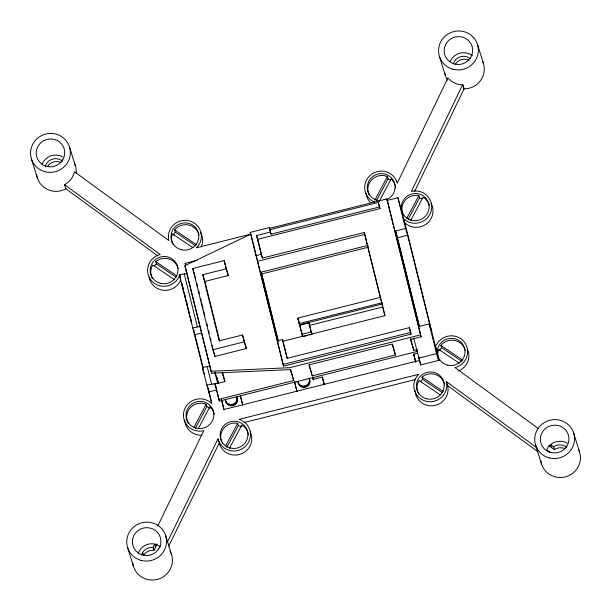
<?xml version="1.0" encoding="UTF-8"?>
<svg xmlns="http://www.w3.org/2000/svg" width="611" height="611" viewBox="0 0 611 611"><rect width="100%" height="100%" fill="white"/><g stroke="black" fill="none" stroke-linecap="round" stroke-linejoin="round"><path stroke-width="0.92" d="M413.685 338.089L420.704 364.904L438.645 360.406L435.635 346.613A16.535 16.107 -17.3 0 1 463.443 341.037A16.535 16.107 -17.3 0 1 454.996 367.593L538.314 428.54M450.36 61.49L451.239 59.534A14.29 13.923 -17.3 0 1 463.764 52.676L467.446 53.188A14.29 13.923 -17.3 0 1 472.372 55.639M549.541 452.4L549.732 451.972L546.746 449.818C549.236 443.311 557.087 439.951 563.686 441.722A14.29 13.923 -17.3 0 1 567.084 443.151M157.859 525.85L203.83 430.618A16.535 16.107 -17.3 0 1 183.987 411.157A16.535 16.107 -17.3 0 1 211.146 402.947L211.673 403.443L202.348 367.532L209.756 366.02M414.701 191.296L464.032 88.893A19.957 19.437 -17.3 0 0 482.003 78.2L482.575 77.039A19.957 19.437 -17.3 0 0 482.446 60.963M153.964 550.404L153.063 547.532L154.736 544.111L155.629 546.99L153.964 550.404L152.803 550.244A10.563 10.288 -17.3 0 0 143.547 555.315L142.653 552.436M155.629 546.99L157.08 544.019M167.399 542.056L217.982 438.866A16.535 16.107 -17.3 0 0 244.996 446.733A16.535 16.107 -17.3 0 0 239.711 419.604L239.008 419.383L418.703 374.299L418.184 374.826A16.535 16.107 -17.3 0 0 426.165 401.274A16.535 16.107 -17.3 0 0 446.351 381.562L536.794 447.687M168.667 546.158L219.257 442.967L217.982 438.866M193.725 427.7L206.174 404.299L206.877 406.559A13.938 13.579 -17.3 0 1 209.978 408.369M195.321 428.288L206.877 406.559M198.369 428.464L209.963 406.674A13.938 13.579 -17.3 0 1 214.24 414.296M225.612 445.984L237.648 423.362L238.351 425.623L226.765 447.412M229.4 448.367L241.849 424.966A13.938 13.579 -17.3 0 1 248.425 435.04M374.948 199.95L387.389 176.548L388.1 178.817A13.938 13.579 -17.3 0 1 390.467 180.092M376.536 200.545L388.1 178.817M379.148 201.554L391.177 178.931A13.938 13.579 -17.3 0 1 395.027 184.828M406.834 218.242L418.863 195.612L419.574 197.88L407.98 219.662M410.623 220.617L423.064 197.216A13.938 13.579 -17.3 0 1 429.334 205.54M565.236 448.734A10.563 10.288 -17.3 0 0 555.506 449.054L554.559 449.742L553.665 446.862L554.605 446.183A10.563 10.288 -17.3 0 1 566.626 447.328M157.63 255.772L65.881 188.83L64.583 184.766L68.806 181.673A19.957 19.437 -17.3 0 0 72.717 176.548L74.496 171.76L168.85 240.513A16.535 16.107 -17.3 0 1 189.036 220.8A16.535 16.107 -17.3 0 1 197.025 247.249L196.498 247.776L250.869 234.135M214.942 383.578L218.837 399.296L293.677 380.516L290.278 369.617L211.666 373.153L211.07 371.244L184.919 265.655L250.457 234.303M277.654 341.686L250.212 232.371L269.321 227.575L271.078 234.143L379.454 206.946L379.973 208.618L257.766 239.283L256.605 235.548L270.436 232.081L271.078 234.143M269.436 228.377L386.878 198.911L421.147 336.783L410.432 339.472L413.823 350.37L417.397 349.477M269.963 229.637L378.339 202.447L379.973 208.618M387.16 200.454L397.921 197.75L404.803 222.732L436.453 350.485M185.622 265.189L185.164 263.341L197.101 260.347M202.814 274.683L219.204 340.839L242.559 334.981L246.348 348.545L214.935 356.427L212.842 349.706L192.732 268.504L224.145 260.622L228.262 275.538L204.906 281.404L202.814 274.683L226.177 268.825L228.262 275.538M203.089 368.784L179.39 274.851L187.669 273.232M255.978 255.627L261.248 254.306L262.417 258.041L364.248 232.486L384.991 315.734M257.735 261.279L364.843 234.403M394.775 231.172L405.536 228.476L407.644 235.243L431.282 330.688L429.174 323.922L418.413 326.618M396.585 238.023L407.644 235.243M278.303 341.496L261.134 272.178L368.242 245.301M261.134 272.178L261.684 273.949L367.868 247.31M192.557 328.008L199.965 326.495M194.665 334.775L201.683 333.01M299.291 323.112L302.651 336.684L297.794 318.102L380.867 297.259M299.146 323.57L382.219 302.728M382.601 303.95L299.527 324.792L298.176 319.332M299.665 325.235L308.906 322.921L311.893 334.362L309.12 335.057M309.662 325.35L382.57 307.058M212.842 349.706L244.255 341.824L246.348 348.545M301.895 334.248L311.136 331.926L311.893 334.362M282.496 339.548L287.147 358.321L409.355 327.664L411.058 334.133L283.58 366.119L277.226 340.877L282.496 339.548L287.223 358.206M283.023 341.221L384.854 315.673L364.248 232.486M303.575 336.447L307.272 335.523M283.061 364.446L410.539 332.46L411.058 334.133M206.701 385.129L217.6 383.204L214.843 372.091M217.6 383.204L214.736 383.922L215.293 385.694M215.049 372.305L218.44 383.204L224.901 381.585L222.641 372.45M421.147 336.783L420.551 334.866L289.683 367.7L211.07 371.244M208.817 391.895L216.157 390.055M395.409 354.991L392.018 344.092L308.883 364.95L312.282 375.849L395.409 354.991L394.042 349.454M218.837 399.296L219.387 401.076L416.794 351.539M324.41 384.892L322.31 377.056L313.069 379.37L312.626 377.552M415.686 362.239L413.678 354.128L417.374 353.204M418.596 358.138L436.537 353.639L438.645 360.406M243.972 422.56L415.373 379.553M153.063 547.532L151.91 547.372A10.563 10.288 -17.3 0 0 141.538 554.918M461.924 361.399L441.585 347.667L440.875 345.406L462.779 360.192M459.037 363.056L438.645 349.293A13.938 13.579 -17.3 0 0 439.485 360.482M442.288 392.606L422.682 379.37L421.98 377.109L443.158 391.399M440.141 394.767L419.016 380.508A13.938 13.579 -17.3 0 0 417.909 392.514M195.688 245.92L175.349 232.195L174.639 229.935L196.551 244.713M192.801 247.585L172.409 233.822A13.938 13.579 -17.3 0 0 172.837 244.224M176.06 277.134L156.447 263.899L155.744 261.638L176.923 275.928M174.685 279.815L152.781 265.037A13.938 13.579 -17.3 0 0 152.437 278.647M553.665 446.862L550.587 444.648L551.481 447.519M548.808 445.595L554.559 449.742M64.583 184.766L160.204 254.482A16.535 16.107 -17.3 0 0 151.757 281.037A16.535 16.107 -17.3 0 0 179.565 275.454L179.802 274.767L180.65 278.188M446.351 381.562L447.626 385.663L538.054 451.812M160.563 546.822L155.683 544.241L152.002 543.729A14.29 13.923 -17.3 0 0 138.262 553.07M403.527 218.623L404.054 219.128A16.535 16.107 -17.3 0 0 431.213 210.917A16.535 16.107 -17.3 0 0 411.371 191.457L462.603 84.784A19.957 19.437 -17.3 0 1 458.724 84.371L457.463 84.074A19.957 19.437 -17.3 0 1 451.628 81.393L447.871 78.078L397.219 183.208A16.535 16.107 -17.3 0 0 370.61 174.99A16.535 16.107 -17.3 0 0 374.49 202.088M404.803 222.732L405.337 223.229A16.535 16.107 -17.3 0 0 425.791 224.413A16.535 16.107 -17.3 0 0 431.916 205.166M477.474 44.359L483.377 63.33M573.645 432.993L579.556 451.957M439.462 56.518L445.366 75.489M535.633 445.152L541.537 464.123M435.399 347.308L436.682 351.409M395.821 231.722L396.379 233.494M416.557 349.683L417.107 351.462M410.531 338.463L413.823 350.37M413.678 354.128L415.778 361.964M392.392 343.985L393.812 348.53M297.794 318.102L299.069 322.211M309.265 364.851L312.282 375.849M250.212 232.371L251.381 236.106M290.66 369.518L291.791 373.153M277.226 340.877L277.745 342.55M192.732 268.504L194.558 274.385M222.076 372.504L224.901 381.585M185.164 263.341L185.713 265.121M184.919 265.655L211.666 373.153M179.39 274.851L180.444 278.234M182.338 285.436L181.543 282.893L191.625 322.715M202.348 367.532L204.456 374.299M69.463 146.816L75.367 165.787M165.642 535.511L171.546 554.483M31.444 158.975L37.355 177.946M127.63 547.67L133.534 566.641M397.921 197.75L405.536 228.476M429.174 323.922L436.537 353.639M396.233 232.921L419.367 326.335M395.684 231.149L419.276 326.411M386.878 198.911L420.551 334.866M418.718 356.87L419.375 359.528M420.704 364.904L419.597 360.414L223.893 409.515L221.403 399.441M378.339 202.447L379.454 206.946M409.355 327.664L410.539 332.46M308.906 322.921L311.136 331.926M322.31 377.056L324.097 384.258M312.702 377.262L313.382 379.989M269.321 227.575L270.436 232.081M294.624 381.783L297.083 391.735M294.311 381.157L296.778 391.109M292.073 374.054L293.677 380.516M257.766 239.283L262.417 258.041M256.605 235.548L261.248 254.306M261.684 273.949L278.165 340.503M251.602 236.999L283.58 366.119M224.145 260.622L226.177 268.825M242.559 334.981L244.255 341.824M240.459 395.745L242.643 404.558M240.352 395.951L242.758 405.651M204.906 281.404L219.7 341.129M195.054 276.149L195.734 278.914M196.879 283.527L197.567 286.299M198.705 290.912L199.392 293.677M200.538 298.29L201.225 301.063M201.676 302.903L203.051 308.44M203.509 310.289L204.876 315.826M206.709 323.204L207.396 325.976M208.534 330.589L209.222 333.354M210.367 337.967L211.047 340.739M212.193 345.352L212.88 348.117M213.338 349.966L214.935 356.427M217.081 377.728L218.44 383.204M221.579 399.731L224.054 409.828M215.041 383.502L219.387 401.076M184.186 273.644L197.345 326.801M207.137 366.325L211.498 383.922M193.687 329.787L203.089 367.738M207.908 387.183L211.803 402.924M182.865 287.139L183.544 289.866M184.667 294.426L185.347 297.152M186.477 301.712L187.829 307.173M188.952 311.725L189.631 314.459M190.762 319.011L191.434 321.745M174.639 229.935A13.938 13.579 -17.3 0 1 198.98 234.93M309.258 378.736A5.973 5.82 -17.3 0 1 305.424 387.252A5.973 5.82 -17.3 0 1 298.061 381.547M309.12 378.293A5.973 5.82 -17.3 0 1 306.027 386.572A5.973 5.82 -17.3 0 1 298.092 382.616M309.372 378.721A5.973 5.82 -17.3 0 1 304.95 385.793A5.973 5.82 -17.3 0 1 297.771 381.592M403.191 214.835A13.938 13.579 -17.3 0 1 418.863 195.612M379.927 200.805A13.938 13.579 -17.3 0 1 368.723 181.36A13.938 13.579 -17.3 0 1 391.46 177.916A13.938 13.579 -17.3 0 1 386.183 199.858M395.271 185.683A13.938 13.579 -17.3 0 1 395.645 188.318M369.128 194.97A13.938 13.579 -17.3 0 1 387.389 176.548M200.66 232.654A16.535 16.107 -17.3 0 1 201.248 246.913M370.503 202.638A16.535 16.107 -17.3 0 1 366.05 193.282M173.455 235.258A13.938 13.579 -17.3 0 1 175.349 232.195M238.351 425.623A13.938 13.579 -17.3 0 1 241.757 426.799M155.744 261.638A13.938 13.579 -17.3 0 1 178.168 268.565M180.841 279.563A16.535 16.107 -17.3 0 1 163.87 290.317A16.535 16.107 -17.3 0 1 149.099 277.211M188.318 423.507A13.938 13.579 -17.3 0 1 187.913 422.713M187.554 421.903A13.938 13.579 -17.3 0 1 206.174 404.299M467.377 349.064A16.535 16.107 -17.3 0 1 458.334 371.037M431.007 203.264A16.535 16.107 -17.3 0 1 431.496 204.196M222.381 443.372A13.938 13.579 -17.3 0 1 221.976 442.578M221.617 441.768A13.938 13.579 -17.3 0 1 237.648 423.362M440.875 345.406A13.938 13.579 -17.3 0 1 465.215 350.401M236.862 397.165A5.973 5.82 -17.3 0 1 232.47 404.268A5.973 5.82 -17.3 0 1 225.276 400.075M421.98 377.109A13.938 13.579 -17.3 0 1 444.587 384.907M418.672 394.118A13.938 13.579 -17.3 0 1 418.26 393.324M420.223 382.02A13.938 13.579 -17.3 0 1 422.682 379.37M447.55 80.072A19.957 19.437 -17.3 0 1 444.755 73.022M74.435 163.42A19.957 19.437 -17.3 0 1 76.192 173.333M65.881 188.83A19.957 19.437 -17.3 0 1 36.561 174.219M447.626 385.663A16.535 16.107 -17.3 0 1 434.933 405.452A16.535 16.107 -17.3 0 1 415.327 392.682M415.182 391.643A16.535 16.107 -17.3 0 1 415.106 390.589M201.905 435.2A16.535 16.107 -17.3 0 1 184.98 422.071M184.828 421.032A16.535 16.107 -17.3 0 1 184.751 419.978M154.537 265.831A13.938 13.579 -17.3 0 1 156.447 263.899M439.691 350.729A13.938 13.579 -17.3 0 1 441.585 347.667M236.747 397.181A5.973 5.82 -17.3 0 1 232.913 405.696A5.973 5.82 -17.3 0 1 225.551 399.984M236.61 396.738A5.973 5.82 -17.3 0 1 232.776 405.253A5.973 5.82 -17.3 0 1 225.413 399.548M250.273 431.946A16.535 16.107 -17.3 0 1 240.726 454.11A16.535 16.107 -17.3 0 1 219.257 442.967M419.574 197.88A13.938 13.579 -17.3 0 1 422.155 198.674M578.617 449.597A19.957 19.437 -17.3 0 1 578.747 465.674L578.182 466.827A19.957 19.437 -17.3 0 1 556.812 477.229A19.957 19.437 -17.3 0 1 540.75 460.388M171.118 553.283A19.957 19.437 -17.3 0 1 170.744 568.192L170.179 569.353A19.957 19.437 -17.3 0 1 148.809 579.747A19.957 19.437 -17.3 0 1 132.747 562.914M170.026 550.985A19.957 19.437 -17.3 0 1 170.614 552.115M47.368 166.62A10.563 10.288 -17.3 0 1 61.054 162.557M455.31 64.254A10.563 10.288 -17.3 0 1 469.004 60.199M42.083 164.374A14.29 13.923 -17.3 0 1 52.118 155.477L55.822 155.034L59.496 155.545A14.29 13.923 -17.3 0 1 62.902 156.974M45.351 166.223A10.563 10.288 -17.3 0 1 62.444 161.151M453.301 63.857A10.563 10.288 -17.3 0 1 470.386 58.793M446.229 43.442L444.724 46.795A14.29 13.923 -17.3 0 0 448.069 60.306L450.964 62.551A14.29 13.923 -17.3 0 0 465.223 62.689L468.232 60.504L470.569 57.633A14.29 13.923 -17.3 0 0 462.428 37.095L458.754 36.584A14.29 13.923 -17.3 0 0 446.229 43.442M62.62 159.99L61.925 160.846A12.151 11.838 -17.3 0 1 54.853 166.001L53.799 166.413A14.29 13.923 -17.3 0 1 43.022 164.909L40.12 162.663A14.29 13.923 -17.3 0 1 47.108 139.384L50.805 138.941L54.486 139.453A14.29 13.923 -17.3 0 1 62.62 159.99M158.807 548.686L156.462 551.557A14.29 13.923 -17.3 0 1 139.201 553.612L136.306 551.359A14.29 13.923 -17.3 0 1 146.991 527.637L150.665 528.148A14.29 13.923 -17.3 0 1 158.807 548.686M566.809 446.167C562.212 453.836 550.549 455.31 544.309 448.841A14.29 13.923 -17.3 0 1 547.815 426.921L551.29 425.562L554.994 425.119L558.668 425.63A14.29 13.923 -17.3 0 1 566.809 446.167M464.032 88.893L462.756 84.792L464.032 88.893M180.955 249.594A13.938 13.579 -17.3 0 0 198.407 233.089A13.938 13.579 -17.3 0 0 175.304 226.765A13.938 13.579 -17.3 0 0 180.955 249.594M411.31 220.204A13.938 13.579 -17.3 0 0 428.762 203.7A13.938 13.579 -17.3 0 0 405.658 197.376A13.938 13.579 -17.3 0 0 411.31 220.204M426.379 398.7A13.938 13.579 -17.3 0 0 443.83 382.196A13.938 13.579 -17.3 0 0 420.727 375.872A13.938 13.579 -17.3 0 0 426.379 398.7M230.087 447.955A13.938 13.579 -17.3 0 0 247.539 431.45A13.938 13.579 -17.3 0 0 224.436 425.126A13.938 13.579 -17.3 0 0 230.087 447.955M160.143 283.229A13.938 13.579 -17.3 0 0 177.595 266.724A13.938 13.579 -17.3 0 0 154.491 260.401A13.938 13.579 -17.3 0 0 160.143 283.229M196.024 428.09A13.938 13.579 -17.3 0 0 213.476 411.585A13.938 13.579 -17.3 0 0 190.372 405.261A13.938 13.579 -17.3 0 0 196.024 428.09M447.191 365.065A13.938 13.579 -17.3 0 0 464.643 348.568A13.938 13.579 -17.3 0 0 441.539 342.236A13.938 13.579 -17.3 0 0 447.191 365.065M452.835 69.211A19.957 19.437 -17.3 0 0 477.817 45.581A19.957 19.437 -17.3 0 0 444.739 36.53A19.957 19.437 -17.3 0 0 452.835 69.211M44.824 171.668A19.957 19.437 -17.3 0 0 69.807 148.038A19.957 19.437 -17.3 0 0 36.729 138.987A19.957 19.437 -17.3 0 0 44.824 171.668M549.006 457.838A19.957 19.437 -17.3 0 0 573.989 434.215A19.957 19.437 -17.3 0 0 540.918 425.164A19.957 19.437 -17.3 0 0 549.006 457.838M141.004 560.363A19.957 19.437 -17.3 0 0 165.986 536.741A19.957 19.437 -17.3 0 0 132.908 527.683A19.957 19.437 -17.3 0 0 141.004 560.363"/></g></svg>
